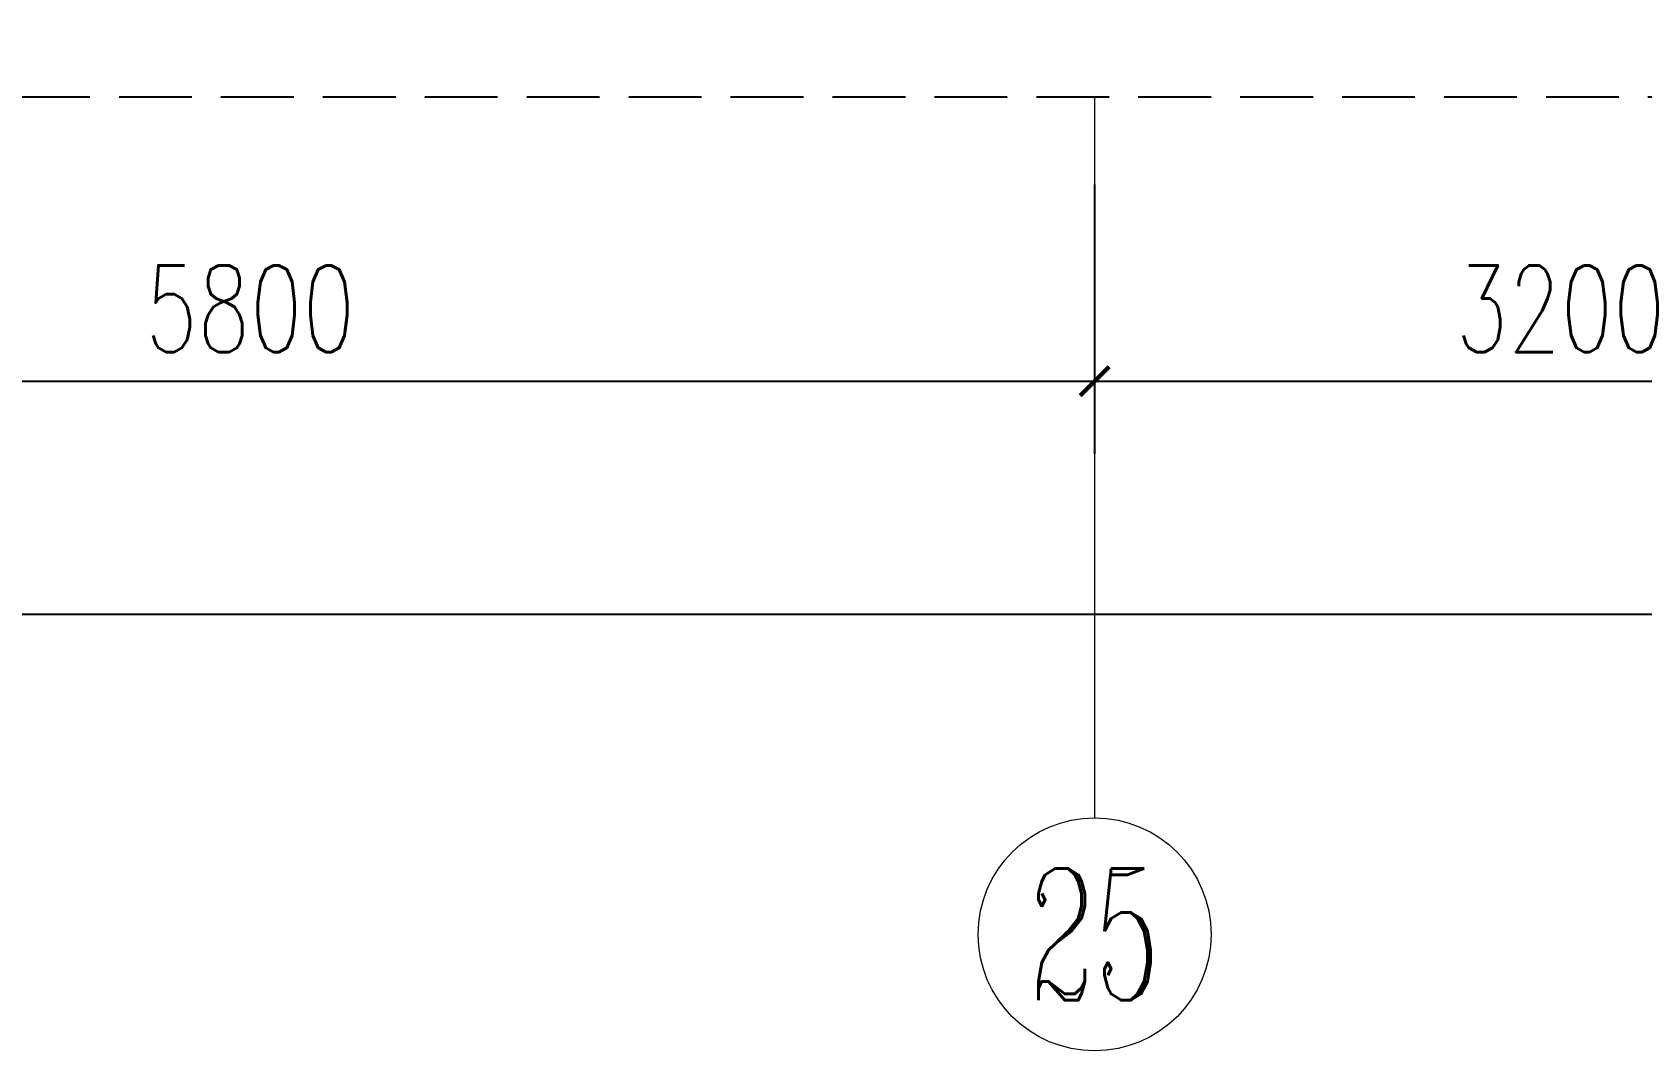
# Model space of a CAD drawing. Extents: x 3753737 to 4713801, y -857380 to 24339.
# Drawn here: x 4155665 to 4161192, y -780037 to -776538 of the extents above; entities that cross this region are included whole.
import ezdxf
from ezdxf.enums import TextEntityAlignment as Align

# ---------------------------------------------------------------- set-up
doc = ezdxf.new("R2010")
doc.units = 0
doc.header["$LTSCALE"] = 1000
doc.header["$MEASUREMENT"] = 0
doc.linetypes.add('DASH', pattern=[0.35, 0.25, -0.1])
doc.layers.get('0').update_dxf_attribs({"linetype": 'CONTINUOUS'})
doc.layers.get('Defpoints').update_dxf_attribs({"linetype": 'CONTINUOUS'})
doc.layers.add('!!电气', color=1, linetype='CONTINUOUS')
doc.layers.add('卫生间', color=6, linetype='CONTINUOUS')
doc.layers.add('AXIS', color=114, linetype='CONTINUOUS', lineweight=20)
doc.layers.add('AXIS_TEXT', color=7, linetype='CONTINUOUS', lineweight=20)
doc.styles.add('_TCH_AXIS', font='COMPLEX', dxfattribs={"bigfont": 'GBCBIG'})
doc.styles.add('_TCH_DIM_T3', font='SIMPLEX.shx', dxfattribs={"width": 0.705882, "bigfont": 'GBCBIG.shx'})
doc.styles.add('COMPLEX', font='COMPLEX')
doc.dimstyles.new('_TCH_ARCH&&100', dxfattribs={"dimtxt": 297.5, "dimasz": 100, "dimexe": 250, "dimexo": 300, "dimgap": 100, "dimtad": 1, "dimdec": 0, "dimzin": 0, "dimdsep": 46, "dimtxsty": '_TCH_DIM_T3', "dimblk": 'ARCHTICK', "dimcen": 0.09, "dimclrt": 7, "dimazin": 2, "dimtfac": 1, "dimtdec": 0, "dimtix": 1, "dimtmove": 2, "dimatfit": 3, "dimfxl": 1, "dimtolj": 1, "dimtzin": 0, "dimarcsym": 0})

# ---------------------------------------------------------------- blocks, each defined once
blk = doc.blocks.new('A$C148B7D8E')
at = {"layer": '卫生间', "color": 252, "linetype": 'DASH'}
blk.add_lwpolyline([(16100, 14000), (16100, 15400), (7700, 15400), (7700, 10800), (7300, 10800), (7300, 10000), (900, 10000), (900, 9000), (-900, 9000), (-900, -900), (1750, -900), (1750, -2100), (23450, -2100), (23450, -900), (25100, -900)], dxfattribs=at)
blk = doc.blocks.new('_ArchTick')
at = {"color": 0, "linetype": 'ByBlock', "const_width": 0.15}
blk.add_lwpolyline([(-0.5, -0.5), (0.5, 0.5)], dxfattribs=at)
blk = doc.blocks.new('*D386')
at = {"layer": 'AXIS', "color": 0, "lineweight": -2, "transparency": 16777216}
for p, q in [((-100, -1299.9), (-100, -3024.9)), ((50100, -1299.9), (50100, -3024.9)), ((-100, -2774.9), (50100, -2774.9))]:
    blk.add_line(p, q, dxfattribs=at)
at = {"layer": 'Defpoints', "color": 0, "transparency": 16777216}
for p in [(-100, -999.9), (50100, -999.9), (50100, -2774.9)]:
    blk.add_point(p, dxfattribs=at)
at = {"layer": 'AXIS', "color": 0, "lineweight": -2, "transparency": 16777216, "xscale": 100, "yscale": 100, "zscale": 100, "rotation": 180}
blk.add_blockref('_ArchTick', (-100, -2774.9), dxfattribs=at)
at = {"layer": 'AXIS', "color": 0, "lineweight": -2, "transparency": 16777216, "xscale": 100, "yscale": 100, "zscale": 100}
blk.add_blockref('_ArchTick', (50100, -2774.9), dxfattribs=at)
at = {"layer": 'AXIS', "color": 7, "transparency": 16777216, "insert": (25000, -2526.2), "char_height": 297.5, "attachment_point": 5, "style": '_TCH_DIM_T3'}
blk.add_mtext('\\A1;50200', dxfattribs=at)
blk = doc.blocks.new('*D398')
at = {"layer": 'AXIS', "color": 0, "lineweight": -2, "transparency": 16777216}
for p, q in [((34300, -1299.9), (34300, -2224.9)), ((37500, -1299.9), (37500, -2224.9)), ((34300, -1974.9), (37500, -1974.9))]:
    blk.add_line(p, q, dxfattribs=at)
at = {"layer": 'Defpoints', "color": 0, "transparency": 16777216}
for p in [(34300, -999.9), (37500, -999.9), (37500, -1974.9)]:
    blk.add_point(p, dxfattribs=at)
at = {"layer": 'AXIS', "color": 0, "lineweight": -2, "transparency": 16777216, "xscale": 100, "yscale": 100, "zscale": 100, "rotation": 180}
blk.add_blockref('_ArchTick', (34300, -1974.9), dxfattribs=at)
at = {"layer": 'AXIS', "color": 0, "lineweight": -2, "transparency": 16777216, "xscale": 100, "yscale": 100, "zscale": 100}
blk.add_blockref('_ArchTick', (37500, -1974.9), dxfattribs=at)
at = {"layer": 'AXIS', "color": 7, "transparency": 16777216, "insert": (35900, -1726.2), "char_height": 297.5, "attachment_point": 5, "style": '_TCH_DIM_T3'}
blk.add_mtext('\\A1;3200', dxfattribs=at)
blk = doc.blocks.new('*D399')
at = {"layer": 'AXIS', "color": 0, "lineweight": -2, "transparency": 16777216}
for p, q in [((28500, -1299.9), (28500, -2224.9)), ((34300, -1299.9), (34300, -2224.9)), ((28500, -1974.9), (34300, -1974.9))]:
    blk.add_line(p, q, dxfattribs=at)
at = {"layer": 'Defpoints', "color": 0, "transparency": 16777216}
for p in [(28500, -999.9), (34300, -999.9), (34300, -1974.9)]:
    blk.add_point(p, dxfattribs=at)
at = {"layer": 'AXIS', "color": 0, "lineweight": -2, "transparency": 16777216, "xscale": 100, "yscale": 100, "zscale": 100, "rotation": 180}
blk.add_blockref('_ArchTick', (28500, -1974.9), dxfattribs=at)
at = {"layer": 'AXIS', "color": 0, "lineweight": -2, "transparency": 16777216, "xscale": 100, "yscale": 100, "zscale": 100}
blk.add_blockref('_ArchTick', (34300, -1974.9), dxfattribs=at)
at = {"layer": 'AXIS', "color": 7, "transparency": 16777216, "insert": (31400, -1726.2), "char_height": 297.5, "attachment_point": 5, "style": '_TCH_DIM_T3'}
blk.add_mtext('\\A1;5800', dxfattribs=at)
blk = doc.blocks.new('_AXISO')
blk.add_circle((0, 0), 0.5)
at = {"layer": 'AXIS_TEXT', "style": 'COMPLEX', "width": 1.041667}
blk.add_attdef('A', text='', height=0.56, dxfattribs=at).set_placement((-0.25, -0.28), (0.25, -0.28), align=Align.FIT)
blk = doc.blocks.new('A$C66B635E3')
at = {"layer": 'AXIS'}
blk.add_line((34300, -999.9), (34300, -3474.9), dxfattribs=at)
at = {"color": 252, "xscale": -1}
blk.add_blockref('A$C148B7D8E', (50100, 1100), dxfattribs=at)
at = {"layer": 'AXIS'}
ref = blk.add_blockref('_AXISO', (34300, -3874.9), dxfattribs=dict(at, xscale=800, yscale=800, zscale=800))
ref.add_attrib('A', '25', dxfattribs={"layer": 'AXIS_TEXT', "height": 452.55, "style": '_TCH_AXIS', "width": 0.617647}).set_placement((34073.7, -4101.1), (34526.3, -4101.1), align=Align.FIT)
for p1, p2, distance, text, picture, middle in [((-100, -999.9), (50100, -999.9), -1775, '50200', '*D386', (25000, -2526.2)), ((28500, -999.9), (34300, -999.9), -975, '5800', '*D399', (31400, -1726.2)), ((34300, -999.9), (37500, -999.9), -975, '3200', '*D398', (35900, -1726.2))]:
    dim = blk.add_aligned_dim(p1=p1, p2=p2, distance=distance, text=text, dimstyle='_TCH_ARCH&&100', dxfattribs=at)
    dim.commit()
    dim.dimension.update_dxf_attribs({"geometry": picture, "text_midpoint": middle})

msp = doc.modelspace()

# ---------------------------------------------------------------- block references
at = {"layer": '!!电气'}
msp.add_blockref('A$C66B635E3', (4125013.4, -775762.1), dxfattribs=at)

doc.saveas('drawing.dxf')
